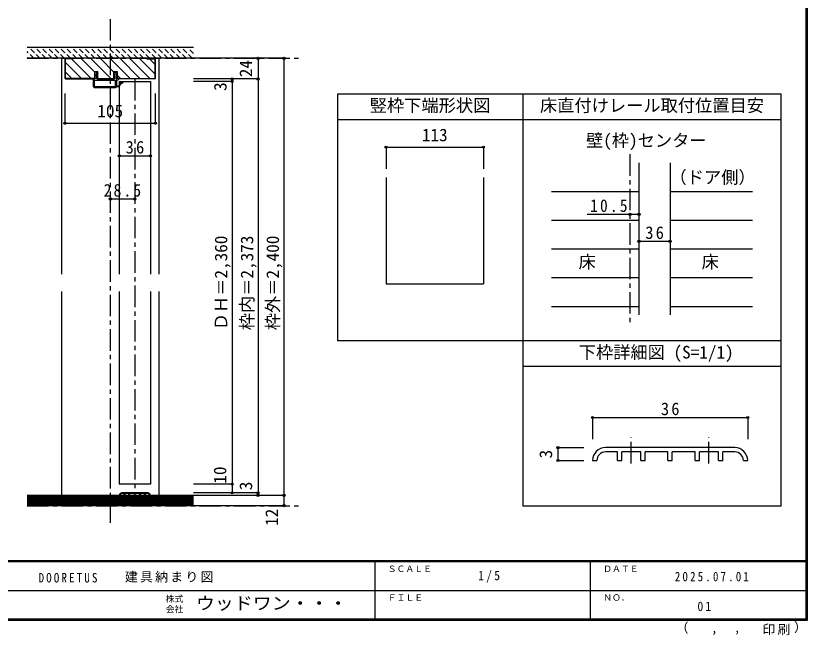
# Model space of a CAD drawing. Units: millimetres at full size, sheet at 1:5, with parts at other scales. Extents: x -973 to 977, y -718 to 696.
# Drawn here: x 59 to 977, y -718 to 1 of the extents above; entities that cross this region are included whole.
import ezdxf
from ezdxf.enums import TextEntityAlignment as Align

# ---------------------------------------------------------------- set-up
doc = ezdxf.new("R2010")
doc.units = ezdxf.units.MM
doc.header["$LTSCALE"] = 5
doc.header["$PDMODE"] = 32
doc.header["$PDSIZE"] = 2.5
doc.linetypes.add('CHAIN1', pattern=[8, 5, -1, 1, -1])
doc.linetypes.add('DASHED1', pattern=[1.8, 1.2, -0.6])
for name, color, linetype in [('0-0_補助線', 7, 'Continuous'), ('0-1_通り芯', 4, 'CHAIN1'), ('0-3_仕上げ', 7, 'Continuous'), ('0-4_枠', 3, 'Continuous'), ('0-6_扉', 6, 'Continuous'), ('0-7_金物', 7, 'Continuous'), ('0-A_文字', 3, 'Continuous'), ('0-B_寸法', 4, 'Continuous'), ('0-C_ハッチ', 4, 'DASHED1'), ('7-1_通り芯', 4, 'CHAIN1'), ('7-7_金物', 7, 'Continuous'), ('7-B_寸法', 4, 'Continuous'), ('F-0_補助線', 7, 'Continuous'), ('F-1_枠', 6, 'Continuous'), ('F-A_文字', 7, 'Continuous')]:
    doc.layers.add(name, color=color, linetype=linetype)
doc.styles.add('ＭＳ ゴシック', font='')
doc.styles.get('ＭＳ ゴシック').set_extended_font_data('MS Gothic')

# ---------------------------------------------------------------- blocks, each defined once
blk = doc.blocks.new('2')
at = {"layer": '0-0_補助線'}
for p, q in [((-9.846, -9.622), (-9.846, 15.078)), ((-8.846, 16.078), (0.354, 16.078)), ((-8.846, 15.878), (0.637, 15.878)), ((-8.446, 14.378), (-8.446, -8.922)), ((-8.146, 14.678), (-1.546, 14.678)), ((-1.246, 14.378), (-1.246, -8.922)), ((0.154, 11.653), (2.154, 11.653)), ((0.154, 11.653), (0.154, -8.497)), ((2.154, 10.953), (2.154, 11.653)), ((3.154, 11.653), (2.512, 10.83)), ((3.154, 11.653), (6.154, 11.653)), ((4.154, 13.753), (4.154, 13.053)), ((5.154, 13.053), (4.512, 13.876)), ((7.154, 13.053), (5.154, 13.053)), ((6.154, 10.953), (6.154, 11.653)), ((7.558, 12.258), (6.516, 10.835)), ((0.154, -8.497), (2.154, -8.497)), ((2.154, -7.797), (2.154, -8.497)), ((3.154, -8.497), (2.512, -7.674)), ((3.154, -8.497), (6.154, -8.497)), ((6.154, -7.797), (6.154, -8.497)), ((7.558, -9.101), (6.516, -7.679)), ((-1.48, -10.622), (-8.846, -10.622)), ((-1.546, -9.222), (-8.146, -9.222)), ((-1.189, -10.85), (-0.732, -12.694)), ((0.354, -12.922), (-0.441, -12.922)), ((4.154, -9.897), (0.154, -9.897)), ((0.154, -9.897), (0.154, -10.622)), ((0.154, -10.622), (0.645, -12.548)), ((4.154, -10.597), (4.154, -9.897)), ((5.154, -9.897), (4.512, -10.72)), ((7.154, -9.897), (5.154, -9.897))]:
    blk.add_line(p, q, dxfattribs=at)
for points in [[(-9.646, 15.078), (-9.646, -9.622), (-9.846, -9.622)], [(4.154, 13.053), (0.154, 13.053), (0.649, 15.723)]]:
    blk.add_lwpolyline(points, dxfattribs=at)
for centre, radius, start, end in [((-8.846, 15.078), 1, 90, 180), ((-8.846, 15.078), 0.8, 90, 180), ((-8.146, 14.378), 0.3, 90, 180), ((-1.546, 14.378), 0.3, 0, 90), ((0.354, 15.778), 0.3, 349.49875, 90), ((2.354, 10.953), 0.2, 180, 322.03043), ((4.354, 13.753), 0.2, 37.96957, 180), ((6.354, 10.953), 0.2, 180, 323.78053), ((7.154, 12.553), 0.5, 323.78053, 90), ((-8.146, -8.922), 0.3, 180, 270), ((-1.546, -8.922), 0.3, 270, 0), ((2.354, -7.797), 0.2, 37.96957, 180), ((6.354, -7.797), 0.2, 36.21947, 180), ((7.154, -9.397), 0.5, 270, 36.21947), ((-8.846, -9.622), 1, 180, 270), ((-2.846, -10.72), 6, 179.06153, 259.29815), ((-2.846, -10.72), 5.3, 178.93757, 259.29815), ((-3.896, -16.272), 0.35, 259.29815, 79.29815), ((-1.48, -10.922), 0.3, 13.9282, 90), ((-0.441, -12.622), 0.3, 193.9282, 270), ((0.354, -12.622), 0.3, 270, 14.29438), ((4.354, -10.597), 0.2, 180, 322.03043)]:
    blk.add_arc(centre, radius, start, end, dxfattribs=at)
blk.add_point((-3.896, -16.622), dxfattribs=at)

msp = doc.modelspace()

# ---------------------------------------------------------------- linework, layer by layer
at = {"layer": '0-1_通り芯'}
for p, q in [((168.153, -2.5), (168.153, -588.207)), ((71.653, -48), (388.653, -48)), ((196.653, -72), (196.653, -555.5)), ((771.032, -159.5), (771.032, -356.007)), ((71.653, -567.5), (388.653, -567.5))]:
    msp.add_line(p, q, dxfattribs=at)
at = {"layer": '0-3_仕上げ', "color": 4}
for p, q in [((680.056, -202.801), (781.532, -202.801)), ((817.532, -202.801), (913.057, -202.801)), ((680.056, -236.103), (781.532, -236.103)), ((817.532, -236.103), (913.057, -236.103)), ((680.056, -269.404), (781.532, -269.404)), ((817.532, -269.404), (913.057, -269.404)), ((680.056, -302.706), (781.532, -302.706)), ((817.532, -302.706), (913.057, -302.706)), ((680.056, -336.007), (781.532, -336.007)), ((817.532, -336.007), (913.057, -336.007))]:
    msp.add_line(p, q, dxfattribs=at)
at = {"layer": '0-3_仕上げ', "color": 2}
for p, q in [((264.653, -555.5), (71.653, -555.5)), ((264.653, -567.5), (71.653, -567.5))]:
    msp.add_line(p, q, dxfattribs=at)
at = {"layer": '0-3_仕上げ'}
for p, q in [((264.653, -557), (71.653, -557)), ((264.653, -558.5), (71.653, -558.5)), ((264.653, -560), (71.653, -560)), ((264.653, -561.5), (71.653, -561.5)), ((264.653, -563), (71.653, -563)), ((264.653, -564.5), (71.653, -564.5)), ((264.653, -566), (71.653, -566))]:
    msp.add_line(p, q, dxfattribs=at)
at = {"layer": '0-4_枠', "color": 4}
for p, q in [((115.653, -48), (111.653, -48)), ((111.653, -48), (111.653, -298.75)), ((220.653, -48), (224.653, -48)), ((224.653, -48), (224.653, -298.75)), ((488.139, -151.266), (488.139, -176.266)), ((111.653, -318.75), (111.653, -555.5)), ((224.653, -318.75), (224.653, -555.5))]:
    msp.add_line(p, q, dxfattribs=at)
at = {"layer": '0-4_枠'}
for p, q in [((220.653, -48), (115.653, -48)), ((116.153, -71.086), (116.153, -48.5)), ((125.653, -48.5), (116.153, -48.5)), ((125.653, -48), (125.653, -48.5)), ((210.653, -48.5), (210.653, -48)), ((210.653, -48.5), (220.153, -48.5)), ((220.153, -71.086), (220.153, -48.5)), ((150.153, -63.5), (153.853, -63.5)), ((150.153, -72), (150.153, -63.5)), ((153.853, -72), (153.853, -63.5)), ((172.453, -72), (172.453, -63.5)), ((116.567, -71.5), (116.153, -71.086)), ((116.36, -72), (150.153, -72)), ((150.153, -71.5), (116.567, -71.5)), ((153.853, -71.5), (172.453, -71.5)), ((153.853, -72), (172.453, -72)), ((176.153, -71.5), (219.739, -71.5)), ((219.946, -72), (176.153, -72)), ((219.739, -71.5), (220.153, -71.086)), ((431.639, -89.5), (431.639, -376.007)), ((781.532, -169.5), (781.532, -346.007)), ((817.532, -169.5), (817.532, -346.007)), ((488.139, -186.266), (488.139, -309.925)), ((601.139, -186.266), (601.139, -309.925)), ((488.139, -309.925), (601.139, -309.925))]:
    msp.add_line(p, q, dxfattribs=at)
for points in [[(116.36, -72), (115.653, -71.293), (115.653, -48)], [(219.946, -72), (220.653, -71.293), (220.653, -48)], [(172.453, -63.5), (176.153, -63.5), (176.153, -72)]]:
    msp.add_lwpolyline(points, dxfattribs=at)
at = {"layer": '0-4_枠', "color": 4}
msp.add_lwpolyline([(488.139, -151.266), (601.139, -151.266), (601.139, -176.266)], dxfattribs=at)
at = {"layer": '0-4_枠', "color": 7}
for p in [(488.139, -151.266), (601.139, -151.266)]:
    msp.add_point(p, dxfattribs=at)
at = {"layer": '0-6_扉'}
for p, q in [((178.653, -75), (214.653, -75)), ((178.653, -75), (178.653, -298.75)), ((214.653, -75), (214.653, -298.75)), ((178.653, -318.75), (178.653, -542.5)), ((214.653, -318.75), (214.653, -542.5)), ((214.653, -542.5), (178.653, -542.5))]:
    msp.add_line(p, q, dxfattribs=at)
at = {"layer": '0-7_金物'}
for p, q in [((178.653, -555.5), (179.653, -555.5)), ((211.653, -552.5), (181.653, -552.5)), ((184.453, -553.5), (181.653, -553.5)), ((184.453, -555.5), (184.453, -553.5)), ((184.453, -555.5), (185.453, -555.5)), ((185.453, -555.5), (185.453, -553.5)), ((189.853, -553.5), (185.453, -553.5)), ((189.853, -555.5), (189.853, -553.5)), ((189.853, -555.5), (190.853, -555.5)), ((190.853, -555.5), (190.853, -553.5)), ((196.153, -553.5), (190.853, -553.5)), ((196.153, -555.5), (196.153, -553.5)), ((196.153, -555.5), (197.153, -555.5)), ((197.153, -555.5), (197.153, -553.5)), ((202.453, -553.5), (197.153, -553.5)), ((202.453, -555.5), (202.453, -553.5)), ((202.453, -555.5), (203.453, -555.5)), ((203.453, -555.5), (203.453, -553.5)), ((207.853, -553.5), (203.453, -553.5)), ((207.853, -555.5), (207.853, -553.5)), ((207.853, -555.5), (208.853, -555.5)), ((208.853, -555.5), (208.853, -553.5)), ((211.653, -553.5), (208.853, -553.5)), ((213.653, -555.5), (214.653, -555.5))]:
    msp.add_line(p, q, dxfattribs=at)
for centre, radius, start, end in [((181.653, -555.5), 3, 90, 180), ((181.653, -555.5), 2, 90, 180), ((211.653, -555.5), 3, 0, 90), ((211.653, -555.5), 2, 0, 90)]:
    msp.add_arc(centre, radius, start, end, dxfattribs=at)
at = {"layer": '0-A_文字'}
for p, q in [((646.639, -89.5), (431.639, -89.5)), ((946.639, -89.5), (646.639, -89.5)), ((646.639, -89.5), (646.639, -376.007)), ((946.639, -567.5), (946.639, -89.5)), ((646.639, -119.5), (431.639, -119.5)), ((946.639, -119.5), (646.639, -119.5)), ((646.639, -376.007), (431.639, -376.007)), ((946.639, -406.007), (646.639, -406.007)), ((646.639, -567.5), (946.639, -567.5))]:
    msp.add_line(p, q, dxfattribs=at)
msp.add_lwpolyline([(946.639, -376.007), (646.639, -376.007), (646.639, -567.5)], dxfattribs=at)
at = {"layer": '0-B_寸法', "color": 2}
for p, q in [((264.653, -35.5), (71.653, -35.5)), ((264.653, -48), (71.653, -48))]:
    msp.add_line(p, q, dxfattribs=at)
at = {"layer": '0-B_寸法', "linetype": 'DASHED1'}
for p, q in [((86.481, -48), (73.981, -35.5)), ((93.552, -48), (81.052, -35.5)), ((100.624, -48), (88.124, -35.5)), ((107.695, -48), (95.195, -35.5)), ((114.766, -48), (102.266, -35.5)), ((121.837, -48), (109.337, -35.5)), ((128.908, -48), (116.408, -35.5)), ((135.979, -48), (123.479, -35.5)), ((143.05, -48), (130.55, -35.5)), ((150.121, -48), (137.621, -35.5)), ((157.192, -48), (144.692, -35.5)), ((164.263, -48), (151.763, -35.5)), ((171.334, -48), (158.834, -35.5)), ((178.405, -48), (165.905, -35.5)), ((185.476, -48), (172.976, -35.5)), ((192.547, -48), (180.047, -35.5)), ((199.618, -48), (187.118, -35.5)), ((206.69, -48), (194.19, -35.5)), ((213.761, -48), (201.261, -35.5)), ((220.832, -48), (208.332, -35.5)), ((227.903, -48), (215.403, -35.5)), ((234.974, -48), (222.474, -35.5)), ((242.045, -48), (229.545, -35.5)), ((249.116, -48), (236.616, -35.5)), ((256.187, -48), (243.687, -35.5)), ((263.258, -48), (250.758, -35.5)), ((264.653, -42.324), (257.829, -35.5)), ((79.41, -48), (71.653, -40.243)), ((72.339, -48), (71.653, -47.314))]:
    msp.add_line(p, q, dxfattribs=at)
at = {"layer": '0-B_寸法'}
for p, q in [((369.653, -48), (264.653, -48)), ((339.653, -48), (339.653, -555.5)), ((369.653, -48), (369.653, -567.5)), ((339.653, -72), (264.653, -72)), ((309.653, -72), (309.653, -552.5)), ((309.653, -75), (264.653, -75)), ((115.653, -123.422), (115.653, -88.9)), ((178.653, -161.301), (214.653, -161.301)), ((168.153, -211.301), (196.653, -211.301)), ((721.398, -229.102), (781.532, -229.102)), ((781.532, -260.487), (817.532, -260.487)), ((309.653, -542.5), (264.653, -542.5)), ((339.653, -552.5), (264.653, -552.5)), ((369.653, -555.5), (264.653, -555.5)), ((369.653, -567.5), (264.653, -567.5))]:
    msp.add_line(p, q, dxfattribs=at)
msp.add_lwpolyline([(115.653, -123.422), (220.653, -123.422), (220.653, -88.9)], dxfattribs=at)
at = {"layer": '0-B_寸法', "color": 7}
for p in [(339.653, -48), (369.653, -48), (309.653, -72), (339.653, -72), (309.653, -75), (115.653, -123.422), (220.653, -123.422), (178.653, -161.301), (214.653, -161.301), (168.153, -211.301), (196.653, -211.301), (771.032, -229.102), (781.532, -229.102), (781.532, -260.487), (817.532, -260.487), (309.653, -542.5), (309.653, -552.5), (339.653, -552.5), (339.653, -555.5), (369.653, -555.5), (369.653, -567.5)]:
    msp.add_point(p, dxfattribs=at)
at = {"layer": '0-C_ハッチ', "linetype": 'Continuous'}
for p, q in [((116.153, -52.912), (134.741, -71.5)), ((123.055, -48.5), (146.055, -71.5)), ((133.869, -48), (150.153, -64.284)), ((145.182, -48), (168.683, -71.5)), ((156.496, -48), (172.453, -63.957)), ((167.81, -48), (191.31, -71.5)), ((179.124, -48), (202.624, -71.5)), ((190.437, -48), (213.937, -71.5)), ((201.751, -48), (220.153, -66.402)), ((213.565, -48.5), (220.153, -55.088)), ((116.153, -64.225), (123.428, -71.5)), ((176.153, -67.657), (179.996, -71.5))]:
    msp.add_line(p, q, dxfattribs=at)
at = {"layer": '7-1_通り芯'}
for p, q in [((772.63, -518.365), (772.63, -487.834)), ((862.63, -518.365), (862.63, -487.834))]:
    msp.add_line(p, q, dxfattribs=at)
at = {"layer": '7-7_金物'}
for p, q in [((892.63, -500.065), (742.63, -500.065)), ((756.63, -505.065), (742.63, -505.065)), ((756.63, -515.065), (756.63, -505.065)), ((783.63, -505.065), (761.63, -505.065)), ((761.63, -515.065), (761.63, -505.065)), ((783.63, -515.065), (783.63, -505.065)), ((815.13, -505.065), (788.63, -505.065)), ((788.63, -515.065), (788.63, -505.065)), ((815.13, -515.065), (815.13, -505.065)), ((846.63, -505.065), (820.13, -505.065)), ((820.13, -515.065), (820.13, -505.065)), ((846.63, -515.065), (846.63, -505.065)), ((873.63, -505.065), (851.63, -505.065)), ((851.63, -515.065), (851.63, -505.065)), ((873.63, -515.065), (873.63, -505.065)), ((892.63, -505.065), (878.63, -505.065)), ((878.63, -515.065), (878.63, -505.065)), ((727.63, -515.065), (732.63, -515.065)), ((756.63, -515.065), (761.63, -515.065)), ((783.63, -515.065), (788.63, -515.065)), ((815.13, -515.065), (820.13, -515.065)), ((846.63, -515.065), (851.63, -515.065)), ((873.63, -515.065), (878.63, -515.065)), ((902.63, -515.065), (907.63, -515.065))]:
    msp.add_line(p, q, dxfattribs=at)
for centre, radius, start, end in [((742.63, -515.065), 15, 90, 180), ((892.63, -515.065), 15, 0, 90), ((742.63, -515.065), 10, 90, 180), ((892.63, -515.065), 10, 0, 90)]:
    msp.add_arc(centre, radius, start, end, dxfattribs=at)
at = {"layer": '7-B_寸法'}
for p, q in [((727.63, -465.065), (727.63, -490.065)), ((727.63, -465.065), (907.63, -465.065)), ((907.63, -465.065), (907.63, -490.065)), ((687.63, -500.065), (717.63, -500.065)), ((687.63, -515.065), (687.63, -500.065)), ((687.63, -515.065), (717.63, -515.065))]:
    msp.add_line(p, q, dxfattribs=at)
at = {"layer": '7-B_寸法', "color": 7}
for p in [(727.63, -465.065), (907.63, -465.065), (687.63, -500.065), (687.63, -515.065)]:
    msp.add_point(p, dxfattribs=at)
at = {"layer": 'F-1_枠'}
for p, q in [((974.986, 695.833), (974.986, -700.833)), ((975.82, 695.833), (975.82, -700.833)), ((976.653, 695.833), (976.653, -700.833)), ((976.653, -631.667), (-973.347, -631.667)), ((976.653, -632.5), (-973.347, -632.5)), ((474.986, -632.5), (474.986, -699.167)), ((724.986, -632.5), (724.986, -699.167)), ((1.653, -665.833), (974.986, -665.834)), ((976.653, -699.167), (-973.347, -699.167)), ((976.653, -700), (-973.347, -700)), ((976.653, -700.833), (-973.347, -700.833))]:
    msp.add_line(p, q, dxfattribs=at)

# ---------------------------------------------------------------- block references
at = {"layer": '0-0_補助線', "rotation": 90}
msp.add_blockref('2', (164.731, -72.154), dxfattribs=at)

# ---------------------------------------------------------------- texts
at = {"layer": '0-4_枠', "color": 7, "style": 'ＭＳ ゴシック'}
for s, p in [('竪枠下端形状図', (469.139, -114.5)), ('113', (529.639, -148.766))]:
    msp.add_text(s, height=14.66, dxfattribs=at).set_placement(p, align=Align.BOTTOM_LEFT)
at = {"layer": '0-A_文字', "color": 7, "style": 'ＭＳ ゴシック'}
for s, p in [('床直付けレール取付位置目安', (666.639, -114.5)), ('壁(枠)センター', (720.056, -155.091)), ('（ドア側）', (816.907, -197.835)), ('床', (711.398, -296.055)), ('床', (854.192, -296.055)), ('下枠詳細図 (S=1/1)', (711.639, -401.007))]:
    msp.add_text(s, height=14.66, dxfattribs=at).set_placement(p, align=Align.BOTTOM_LEFT)
at = {"layer": '0-B_寸法', "color": 7, "style": 'ＭＳ ゴシック'}
for s, p in [('24', (337.153, -70)), ('3', (307.49, -85.885)), ('ＤＨ＝2,360', (308.335, -363.75)), ('枠内＝2,373', (338.488, -363.75)), ('枠外＝2,400', (368.31, -363.75)), ('10', (307.153, -541.875)), ('3', (337.153, -549.5)), ('12', (367.153, -590.981))]:
    msp.add_text(s, height=14.66, rotation=90, dxfattribs=at).set_placement(p, align=Align.BOTTOM_LEFT)
msp.add_text('105', height=14.66, dxfattribs=at).set_placement((153.153, -120.922), align=Align.BOTTOM_LEFT)
at = {"layer": '0-B_寸法', "color": 7, "char_height": 14.66, "attachment_point": 7, "style": 'ＭＳ ゴシック'}
for s, insert in [('\\T1.27;\\W0.95;36', (186.028, -158.801)), ('\\T1.28;\\W0.9;28.5', (160.528, -208.801)), ('\\T1.28;\\W0.9;10.5', (724.82, -226.602)), ('\\T1.27;\\W0.95;36', (788.907, -257.987))]:
    msp.add_mtext(s, dxfattribs=dict(at, insert=insert))
at = {"layer": '7-B_寸法', "color": 7, "style": 'ＭＳ ゴシック'}
msp.add_text('3', height=14.66, rotation=90, dxfattribs=at).set_placement((685.13, -512.565), align=Align.BOTTOM_LEFT)
at = {"layer": '7-B_寸法', "color": 7, "insert": (807.005, -462.565), "char_height": 14.66, "attachment_point": 7, "style": 'ＭＳ ゴシック'}
msp.add_mtext('\\T1.27;\\W0.95;36', dxfattribs=at)
at = {"layer": 'F-0_補助線', "char_height": 11, "attachment_point": 7, "style": 'ＭＳ ゴシック'}
for s, insert in [('\\T1.39;\\W0.85;DOORETUS', (84.986, -656.798)), ('\\T1.17;建具納まり図', (185.035, -656.798))]:
    msp.add_mtext(s, dxfattribs=dict(at, insert=insert))
at = {"layer": 'F-A_文字', "style": 'ＭＳ ゴシック'}
for s, height, p in [('ＳＣＡＬＥ', 7.331, (489.986, -646.667)), ('ＤＡＴＥ', 7.331, (739.986, -646.667)), ('株式', 7.331, (232.486, -681.5)), ('ＦＩＬＥ', 7.331, (489.986, -680)), ('ＮＯ．', 7.331, (739.986, -680.001)), ('会社', 7.331, (232.486, -693.5)), ('（', 11, (823.992, -718.052)), ('）', 11, (961.387, -717.355)), (',', 11, (865.199, -718.052)), (',', 11, (891.686, -717.588))]:
    msp.add_text(s, height=height, dxfattribs=at).set_placement(p, align=Align.BOTTOM_LEFT)
at = {"layer": 'F-A_文字', "style": 'ＭＳ ゴシック', "width": 1.1}
msp.add_text('ウッドワン・・・', height=14.66, dxfattribs=at).set_placement((267.486, -692.5), align=Align.BOTTOM_LEFT)
at = {"layer": 'F-A_文字', "char_height": 11, "attachment_point": 7, "style": 'ＭＳ ゴシック'}
for s, insert in [('\\T1.38;\\W0.9;1/5', (594.986, -656.667)), ('\\T1.39;\\W0.85;2025.07.01', (823.111, -655.417)), ('\\T1.36;\\W0.9;01', (849.361, -690.001)), ('\\T1.17;印刷', (924.678, -717.82))]:
    msp.add_mtext(s, dxfattribs=dict(at, insert=insert))

doc.saveas('drawing.dxf')
